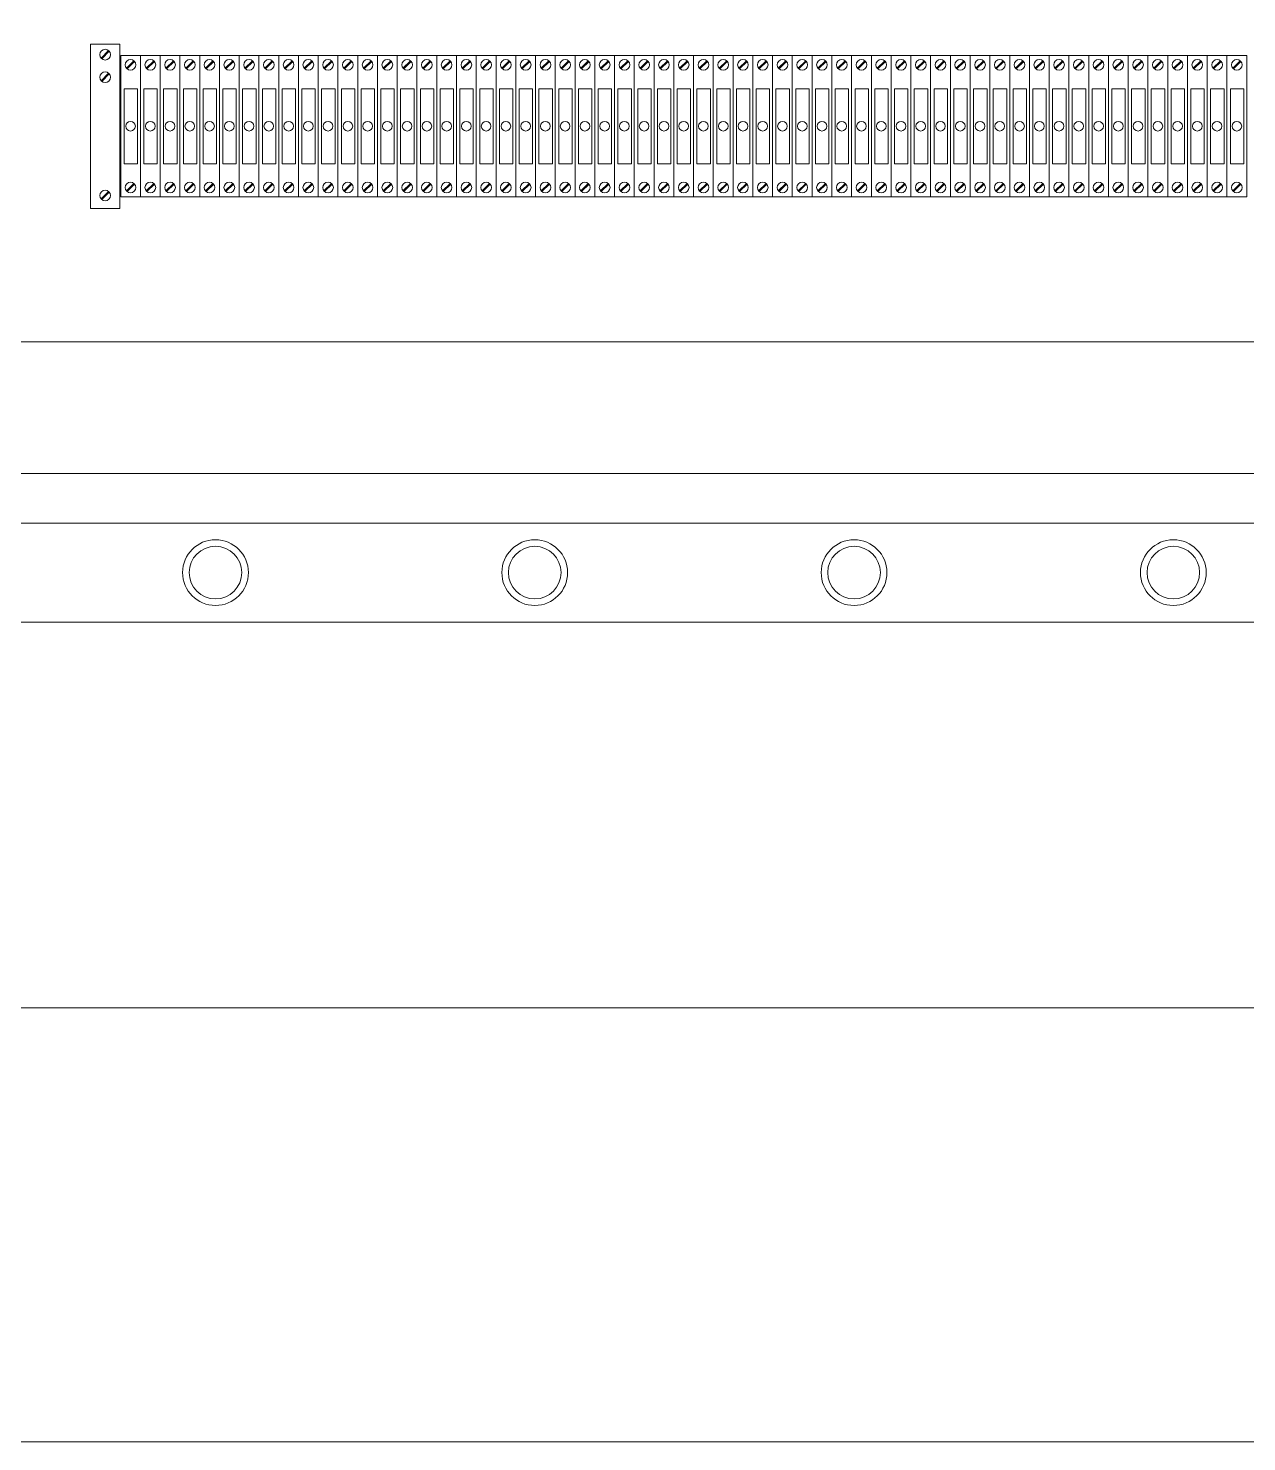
# Model space of a CAD drawing. Header units: millimetres. Extents: x 32721 to 72822, y 57624 to 123188.
# Drawn here: x 37826.9 to 38013.9, y 61252 to 61469.1 of the extents above; entities that cross this region are included whole.
import ezdxf

# ---------------------------------------------------------------- set-up
doc = ezdxf.new("R2010")
doc.units = ezdxf.units.MM
doc.header["$LTSCALE"] = 10
doc.linetypes.add('DASHED', pattern=[0.75, 0.5, -0.25])
for name, color, linetype, lineweight in [('1轮廓实线层', 7, 'Continuous', 18), ('2细线层', 4, 'Continuous', 18), ('图框层', 7, 'Continuous', 18)]:
    doc.layers.add(name, color=color, linetype=linetype, lineweight=lineweight)

msp = doc.modelspace()

# ---------------------------------------------------------------- linework, layer by layer
at = {"layer": '1轮廓实线层', "lineweight": 13}
for p, q in [((37836.39, 61466.67), (37840.94, 61466.67)), ((37836.39, 61441.4), (37836.39, 61466.67)), ((37840.94, 61466.67), (37840.94, 61441.4)), ((37838.03, 61464.51), (37839.19, 61465.67)), ((37838.13, 61464.41), (37839.3, 61465.57)), ((37841.05, 61443.19), (37841.05, 61464.92)), ((37841.05, 61464.92), (37844.08, 61464.92)), ((37841.93, 61462.95), (37843.09, 61464.11)), ((37842.03, 61462.85), (37843.19, 61464.01)), ((37844.08, 61464.92), (37844.08, 61443.19)), ((37844.08, 61464.92), (37847.11, 61464.92)), ((37844.08, 61443.19), (37844.08, 61464.92)), ((37844.96, 61462.95), (37846.13, 61464.11)), ((37845.07, 61462.85), (37846.23, 61464.01)), ((37847.11, 61464.92), (37847.11, 61443.19)), ((37847.11, 61464.92), (37850.14, 61464.92)), ((37847.11, 61443.19), (37847.11, 61464.92)), ((37848, 61462.95), (37849.16, 61464.11)), ((37848.1, 61462.85), (37849.26, 61464.01)), ((37850.14, 61464.92), (37850.14, 61443.19)), ((37850.15, 61464.92), (37853.18, 61464.92)), ((37850.15, 61443.19), (37850.15, 61464.92)), ((37851.03, 61462.95), (37852.19, 61464.11)), ((37851.13, 61462.85), (37852.29, 61464.01)), ((37853.18, 61464.92), (37853.18, 61443.19)), ((37853.18, 61464.92), (37856.21, 61464.92)), ((37853.18, 61443.19), (37853.18, 61464.92)), ((37854.06, 61462.95), (37855.22, 61464.11)), ((37854.17, 61462.85), (37855.33, 61464.01)), ((37856.21, 61464.92), (37856.21, 61443.19)), ((37856.21, 61464.92), (37859.24, 61464.92)), ((37856.21, 61443.19), (37856.21, 61464.92)), ((37857.1, 61462.95), (37858.26, 61464.11)), ((37857.2, 61462.85), (37858.36, 61464.01)), ((37859.24, 61464.92), (37859.24, 61443.19)), ((37859.25, 61464.92), (37862.28, 61464.92)), ((37859.25, 61443.19), (37859.25, 61464.92)), ((37860.13, 61462.95), (37861.29, 61464.11)), ((37860.23, 61462.85), (37861.39, 61464.01)), ((37862.28, 61464.92), (37862.28, 61443.19)), ((37862.28, 61464.92), (37865.31, 61464.92)), ((37862.28, 61443.19), (37862.28, 61464.92)), ((37863.16, 61462.95), (37864.32, 61464.11)), ((37863.26, 61462.85), (37864.43, 61464.01)), ((37865.31, 61464.92), (37865.31, 61443.19)), ((37865.31, 61464.92), (37868.34, 61464.92)), ((37865.31, 61443.19), (37865.31, 61464.92)), ((37866.2, 61462.95), (37867.36, 61464.11)), ((37866.3, 61462.85), (37867.46, 61464.01)), ((37868.34, 61464.92), (37868.34, 61443.19)), ((37868.34, 61464.92), (37871.38, 61464.92)), ((37868.34, 61443.19), (37868.34, 61464.92)), ((37869.23, 61462.95), (37870.39, 61464.11)), ((37869.33, 61462.85), (37870.49, 61464.01)), ((37871.38, 61464.92), (37871.38, 61443.19)), ((37871.38, 61464.92), (37874.41, 61464.92)), ((37871.38, 61443.19), (37871.38, 61464.92)), ((37872.26, 61462.95), (37873.42, 61464.11)), ((37872.36, 61462.85), (37873.53, 61464.01)), ((37874.41, 61464.92), (37874.41, 61443.19)), ((37874.41, 61464.92), (37877.44, 61464.92)), ((37874.41, 61443.19), (37874.41, 61464.92)), ((37875.3, 61462.95), (37876.46, 61464.11)), ((37875.4, 61462.85), (37876.56, 61464.01)), ((37877.44, 61464.92), (37877.44, 61443.19)), ((37877.44, 61464.92), (37880.48, 61464.92)), ((37877.44, 61443.19), (37877.44, 61464.92)), ((37878.33, 61462.95), (37879.49, 61464.11)), ((37878.43, 61462.85), (37879.59, 61464.01)), ((37880.48, 61464.92), (37880.48, 61443.19)), ((37880.48, 61464.92), (37883.51, 61464.92)), ((37880.48, 61443.19), (37880.48, 61464.92)), ((37881.36, 61462.95), (37882.52, 61464.11)), ((37881.46, 61462.85), (37882.63, 61464.01)), ((37883.51, 61464.92), (37883.51, 61443.19)), ((37883.51, 61464.92), (37886.54, 61464.92)), ((37883.51, 61443.19), (37883.51, 61464.92)), ((37884.39, 61462.95), (37885.56, 61464.11)), ((37884.5, 61462.85), (37885.66, 61464.01)), ((37886.54, 61464.92), (37886.54, 61443.19)), ((37886.54, 61464.92), (37889.58, 61464.92)), ((37886.54, 61443.19), (37886.54, 61464.92)), ((37887.43, 61462.95), (37888.59, 61464.11)), ((37887.53, 61462.85), (37888.69, 61464.01)), ((37889.58, 61464.92), (37889.58, 61443.19)), ((37889.58, 61464.92), (37892.61, 61464.92)), ((37889.58, 61443.19), (37889.58, 61464.92)), ((37890.46, 61462.95), (37891.62, 61464.11)), ((37890.56, 61462.85), (37891.72, 61464.01)), ((37892.61, 61464.92), (37892.61, 61443.19)), ((37892.61, 61464.92), (37895.64, 61464.92)), ((37892.61, 61443.19), (37892.61, 61464.92)), ((37893.49, 61462.95), (37894.66, 61464.11)), ((37893.6, 61462.85), (37894.76, 61464.01)), ((37895.64, 61464.92), (37895.64, 61443.19)), ((37895.64, 61464.92), (37898.68, 61464.92)), ((37895.64, 61443.19), (37895.64, 61464.92)), ((37896.53, 61462.95), (37897.69, 61464.11)), ((37896.63, 61462.85), (37897.79, 61464.01)), ((37898.68, 61464.92), (37898.68, 61443.19)), ((37898.68, 61464.92), (37901.71, 61464.92)), ((37898.68, 61443.19), (37898.68, 61464.92)), ((37899.56, 61462.95), (37900.72, 61464.11)), ((37899.66, 61462.85), (37900.82, 61464.01)), ((37901.71, 61464.92), (37901.71, 61443.19)), ((37901.71, 61464.92), (37904.74, 61464.92)), ((37901.71, 61443.19), (37901.71, 61464.92)), ((37902.59, 61462.95), (37903.76, 61464.11)), ((37902.7, 61462.85), (37903.86, 61464.01)), ((37904.74, 61464.92), (37904.74, 61443.19)), ((37904.74, 61464.92), (37907.77, 61464.92)), ((37904.74, 61443.19), (37904.74, 61464.92)), ((37905.63, 61462.95), (37906.79, 61464.11)), ((37905.73, 61462.85), (37906.89, 61464.01)), ((37907.77, 61464.92), (37907.77, 61443.19)), ((37907.78, 61464.92), (37910.81, 61464.92)), ((37907.78, 61443.19), (37907.78, 61464.92)), ((37908.66, 61462.95), (37909.82, 61464.11)), ((37908.76, 61462.85), (37909.92, 61464.01)), ((37910.81, 61464.92), (37910.81, 61443.19)), ((37910.81, 61464.92), (37913.84, 61464.92)), ((37910.81, 61443.19), (37910.81, 61464.92)), ((37911.69, 61462.95), (37912.85, 61464.11)), ((37911.8, 61462.85), (37912.96, 61464.01)), ((37913.84, 61464.92), (37913.84, 61443.19)), ((37913.84, 61464.92), (37916.87, 61464.92)), ((37913.84, 61443.19), (37913.84, 61464.92)), ((37914.73, 61462.95), (37915.89, 61464.11)), ((37914.83, 61462.85), (37915.99, 61464.01)), ((37916.87, 61464.92), (37916.87, 61443.19)), ((37916.87, 61464.92), (37919.91, 61464.92)), ((37916.87, 61443.19), (37916.87, 61464.92)), ((37917.76, 61462.95), (37918.92, 61464.11)), ((37917.86, 61462.85), (37919.02, 61464.01)), ((37919.91, 61464.92), (37919.91, 61443.19)), ((37919.91, 61464.92), (37922.94, 61464.92)), ((37919.91, 61443.19), (37919.91, 61464.92)), ((37920.79, 61462.95), (37921.95, 61464.11)), ((37920.89, 61462.85), (37922.06, 61464.01)), ((37922.94, 61464.92), (37922.94, 61443.19)), ((37922.94, 61464.92), (37925.97, 61464.92)), ((37922.94, 61443.19), (37922.94, 61464.92)), ((37923.83, 61462.95), (37924.99, 61464.11)), ((37923.93, 61462.85), (37925.09, 61464.01)), ((37925.97, 61464.92), (37925.97, 61443.19)), ((37925.97, 61464.92), (37929.01, 61464.92)), ((37925.97, 61443.19), (37925.97, 61464.92)), ((37926.86, 61462.95), (37928.02, 61464.11)), ((37926.96, 61462.85), (37928.12, 61464.01)), ((37929.01, 61464.92), (37929.01, 61443.19)), ((37929.01, 61464.92), (37932.04, 61464.92)), ((37929.01, 61443.19), (37929.01, 61464.92)), ((37929.89, 61462.95), (37931.05, 61464.11)), ((37929.99, 61462.85), (37931.16, 61464.01)), ((37932.04, 61464.92), (37932.04, 61443.19)), ((37932.04, 61464.92), (37935.07, 61464.92)), ((37932.04, 61443.19), (37932.04, 61464.92)), ((37932.93, 61462.95), (37934.09, 61464.11)), ((37933.03, 61462.85), (37934.19, 61464.01)), ((37935.07, 61464.92), (37935.07, 61443.19)), ((37935.07, 61464.92), (37938.11, 61464.92)), ((37935.07, 61443.19), (37935.07, 61464.92)), ((37935.96, 61462.95), (37937.12, 61464.11)), ((37936.06, 61462.85), (37937.22, 61464.01)), ((37938.11, 61464.92), (37938.11, 61443.19)), ((37938.11, 61464.92), (37941.14, 61464.92)), ((37938.11, 61443.19), (37938.11, 61464.92)), ((37938.99, 61462.95), (37940.15, 61464.11)), ((37939.09, 61462.85), (37940.25, 61464.01)), ((37941.14, 61464.92), (37941.14, 61443.19)), ((37941.14, 61464.92), (37944.17, 61464.92)), ((37941.14, 61443.19), (37941.14, 61464.92)), ((37942.02, 61462.95), (37943.19, 61464.11)), ((37942.13, 61462.85), (37943.29, 61464.01)), ((37944.17, 61464.92), (37944.17, 61443.19)), ((37944.17, 61464.92), (37947.21, 61464.92)), ((37944.17, 61443.19), (37944.17, 61464.92)), ((37945.06, 61462.95), (37946.22, 61464.11)), ((37945.16, 61462.85), (37946.32, 61464.01)), ((37947.21, 61464.92), (37947.21, 61443.19)), ((37947.21, 61464.92), (37950.24, 61464.92)), ((37947.21, 61443.19), (37947.21, 61464.92)), ((37948.09, 61462.95), (37949.25, 61464.11)), ((37948.19, 61462.85), (37949.35, 61464.01)), ((37950.24, 61464.92), (37950.24, 61443.19)), ((37950.24, 61464.92), (37953.27, 61464.92)), ((37950.24, 61443.19), (37950.24, 61464.92)), ((37951.12, 61462.95), (37952.29, 61464.11)), ((37951.23, 61462.85), (37952.39, 61464.01)), ((37953.27, 61464.92), (37953.27, 61443.19)), ((37953.27, 61464.92), (37956.31, 61464.92)), ((37953.27, 61443.19), (37953.27, 61464.92)), ((37954.16, 61462.95), (37955.32, 61464.11)), ((37954.26, 61462.85), (37955.42, 61464.01)), ((37956.31, 61464.92), (37956.31, 61443.19)), ((37956.31, 61464.92), (37959.34, 61464.92)), ((37956.31, 61443.19), (37956.31, 61464.92)), ((37957.19, 61462.95), (37958.35, 61464.11)), ((37957.29, 61462.85), (37958.45, 61464.01)), ((37959.34, 61464.92), (37959.34, 61443.19)), ((37959.34, 61464.92), (37962.37, 61464.92)), ((37959.34, 61443.19), (37959.34, 61464.92)), ((37960.22, 61462.95), (37961.39, 61464.11)), ((37960.33, 61462.85), (37961.49, 61464.01)), ((37962.37, 61464.92), (37962.37, 61443.19)), ((37962.37, 61464.92), (37965.4, 61464.92)), ((37962.37, 61443.19), (37962.37, 61464.92)), ((37963.26, 61462.95), (37964.42, 61464.11)), ((37963.36, 61462.85), (37964.52, 61464.01)), ((37965.4, 61464.92), (37965.4, 61443.19)), ((37965.41, 61464.92), (37968.44, 61464.92)), ((37965.41, 61443.19), (37965.41, 61464.92)), ((37966.29, 61462.95), (37967.45, 61464.11)), ((37966.39, 61462.85), (37967.55, 61464.01)), ((37968.44, 61464.92), (37968.44, 61443.19)), ((37968.44, 61464.92), (37971.47, 61464.92)), ((37968.44, 61443.19), (37968.44, 61464.92)), ((37969.32, 61462.95), (37970.48, 61464.11)), ((37969.42, 61462.85), (37970.59, 61464.01)), ((37971.47, 61464.92), (37971.47, 61443.19)), ((37971.47, 61464.92), (37974.5, 61464.92)), ((37971.47, 61443.19), (37971.47, 61464.92)), ((37972.36, 61462.95), (37973.52, 61464.11)), ((37972.46, 61462.85), (37973.62, 61464.01)), ((37974.5, 61464.92), (37974.5, 61443.19)), ((37974.5, 61464.92), (37977.54, 61464.92)), ((37974.5, 61443.19), (37974.5, 61464.92)), ((37975.39, 61462.95), (37976.55, 61464.11)), ((37975.49, 61462.85), (37976.65, 61464.01)), ((37977.54, 61464.92), (37977.54, 61443.19)), ((37977.54, 61464.92), (37980.57, 61464.92)), ((37977.54, 61443.19), (37977.54, 61464.92)), ((37978.42, 61462.95), (37979.58, 61464.11)), ((37978.52, 61462.85), (37979.69, 61464.01)), ((37980.57, 61464.92), (37980.57, 61443.19)), ((37980.57, 61464.92), (37983.6, 61464.92)), ((37980.57, 61443.19), (37980.57, 61464.92)), ((37981.46, 61462.95), (37982.62, 61464.11)), ((37981.56, 61462.85), (37982.72, 61464.01)), ((37983.6, 61464.92), (37983.6, 61443.19)), ((37983.6, 61464.92), (37986.64, 61464.92)), ((37983.6, 61443.19), (37983.6, 61464.92)), ((37984.49, 61462.95), (37985.65, 61464.11)), ((37984.59, 61462.85), (37985.75, 61464.01)), ((37986.64, 61464.92), (37986.64, 61443.19)), ((37986.64, 61464.92), (37989.67, 61464.92)), ((37986.64, 61443.19), (37986.64, 61464.92)), ((37987.52, 61462.95), (37988.68, 61464.11)), ((37987.62, 61462.85), (37988.79, 61464.01)), ((37989.67, 61464.92), (37989.67, 61443.19)), ((37989.67, 61464.92), (37992.7, 61464.92)), ((37989.67, 61443.19), (37989.67, 61464.92)), ((37990.56, 61462.95), (37991.72, 61464.11)), ((37990.66, 61462.85), (37991.82, 61464.01)), ((37992.7, 61464.92), (37992.7, 61443.19)), ((37992.7, 61464.92), (37995.74, 61464.92)), ((37992.7, 61443.19), (37992.7, 61464.92)), ((37993.59, 61462.95), (37994.75, 61464.11)), ((37993.69, 61462.85), (37994.85, 61464.01)), ((37995.74, 61464.92), (37995.74, 61443.19)), ((37995.74, 61464.92), (37998.77, 61464.92)), ((37995.74, 61443.19), (37995.74, 61464.92)), ((37996.62, 61462.95), (37997.78, 61464.11)), ((37996.72, 61462.85), (37997.88, 61464.01)), ((37998.77, 61464.92), (37998.77, 61443.19)), ((37998.77, 61464.92), (38001.8, 61464.92)), ((37998.77, 61443.19), (37998.77, 61464.92)), ((37999.65, 61462.95), (38000.82, 61464.11)), ((37999.76, 61462.85), (38000.92, 61464.01)), ((38001.8, 61464.92), (38001.8, 61443.19)), ((38001.8, 61464.92), (38004.84, 61464.92)), ((38001.8, 61443.19), (38001.8, 61464.92)), ((38002.69, 61462.95), (38003.85, 61464.11)), ((38002.79, 61462.85), (38003.95, 61464.01)), ((38004.84, 61464.92), (38004.84, 61443.19)), ((38004.84, 61464.92), (38007.87, 61464.92)), ((38004.84, 61443.19), (38004.84, 61464.92)), ((38005.72, 61462.95), (38006.88, 61464.11)), ((38005.82, 61462.85), (38006.98, 61464.01)), ((38007.87, 61464.92), (38007.87, 61443.19)), ((38007.87, 61464.92), (38010.9, 61464.92)), ((38007.87, 61443.19), (38007.87, 61464.92)), ((38008.75, 61462.95), (38009.92, 61464.11)), ((38008.86, 61462.85), (38010.02, 61464.01)), ((38010.9, 61464.92), (38010.9, 61443.19)), ((38010.9, 61464.92), (38013.93, 61464.92)), ((38010.9, 61443.19), (38010.9, 61464.92)), ((38011.79, 61462.95), (38012.95, 61464.11)), ((38011.89, 61462.85), (38013.05, 61464.01)), ((38013.93, 61464.92), (38013.93, 61443.19)), ((37838.03, 61461.04), (37839.19, 61462.2)), ((37838.13, 61460.93), (37839.3, 61462.09)), ((37841.93, 61444.1), (37843.09, 61445.26)), ((37842.03, 61444), (37843.19, 61445.16)), ((37844.96, 61444.1), (37846.13, 61445.26)), ((37845.07, 61444), (37846.23, 61445.16)), ((37848, 61444.1), (37849.16, 61445.26)), ((37848.1, 61444), (37849.26, 61445.16)), ((37851.03, 61444.1), (37852.19, 61445.26)), ((37851.13, 61444), (37852.29, 61445.16)), ((37854.06, 61444.1), (37855.22, 61445.26)), ((37854.17, 61444), (37855.33, 61445.16)), ((37857.1, 61444.1), (37858.26, 61445.26)), ((37857.2, 61444), (37858.36, 61445.16)), ((37860.13, 61444.1), (37861.29, 61445.26)), ((37860.23, 61444), (37861.39, 61445.16)), ((37863.16, 61444.1), (37864.32, 61445.26)), ((37863.26, 61444), (37864.43, 61445.16)), ((37866.2, 61444.1), (37867.36, 61445.26)), ((37866.3, 61444), (37867.46, 61445.16)), ((37869.23, 61444.1), (37870.39, 61445.26)), ((37869.33, 61444), (37870.49, 61445.16)), ((37872.26, 61444.1), (37873.42, 61445.26)), ((37872.36, 61444), (37873.53, 61445.16)), ((37875.3, 61444.1), (37876.46, 61445.26)), ((37875.4, 61444), (37876.56, 61445.16)), ((37878.33, 61444.1), (37879.49, 61445.26)), ((37878.43, 61444), (37879.59, 61445.16)), ((37881.36, 61444.1), (37882.52, 61445.26)), ((37881.46, 61444), (37882.63, 61445.16)), ((37884.39, 61444.1), (37885.56, 61445.26)), ((37884.5, 61444), (37885.66, 61445.16)), ((37887.43, 61444.1), (37888.59, 61445.26)), ((37887.53, 61444), (37888.69, 61445.16)), ((37890.46, 61444.1), (37891.62, 61445.26)), ((37890.56, 61444), (37891.72, 61445.16)), ((37893.49, 61444.1), (37894.66, 61445.26)), ((37893.6, 61444), (37894.76, 61445.16)), ((37896.53, 61444.1), (37897.69, 61445.26)), ((37896.63, 61444), (37897.79, 61445.16)), ((37899.56, 61444.1), (37900.72, 61445.26)), ((37899.66, 61444), (37900.82, 61445.16)), ((37902.59, 61444.1), (37903.76, 61445.26)), ((37902.7, 61444), (37903.86, 61445.16)), ((37905.63, 61444.1), (37906.79, 61445.26)), ((37905.73, 61444), (37906.89, 61445.16)), ((37908.66, 61444.1), (37909.82, 61445.26)), ((37908.76, 61444), (37909.92, 61445.16)), ((37911.69, 61444.1), (37912.85, 61445.26)), ((37911.8, 61444), (37912.96, 61445.16)), ((37914.73, 61444.1), (37915.89, 61445.26)), ((37914.83, 61444), (37915.99, 61445.16)), ((37917.76, 61444.1), (37918.92, 61445.26)), ((37917.86, 61444), (37919.02, 61445.16)), ((37920.79, 61444.1), (37921.95, 61445.26)), ((37920.89, 61444), (37922.06, 61445.16)), ((37923.83, 61444.1), (37924.99, 61445.26)), ((37923.93, 61444), (37925.09, 61445.16)), ((37926.86, 61444.1), (37928.02, 61445.26)), ((37926.96, 61444), (37928.12, 61445.16)), ((37929.89, 61444.1), (37931.05, 61445.26)), ((37929.99, 61444), (37931.16, 61445.16)), ((37932.93, 61444.1), (37934.09, 61445.26)), ((37933.03, 61444), (37934.19, 61445.16)), ((37935.96, 61444.1), (37937.12, 61445.26)), ((37936.06, 61444), (37937.22, 61445.16)), ((37938.99, 61444.1), (37940.15, 61445.26)), ((37939.09, 61444), (37940.25, 61445.16)), ((37942.02, 61444.1), (37943.19, 61445.26)), ((37942.13, 61444), (37943.29, 61445.16)), ((37945.06, 61444.1), (37946.22, 61445.26)), ((37945.16, 61444), (37946.32, 61445.16)), ((37948.09, 61444.1), (37949.25, 61445.26)), ((37948.19, 61444), (37949.35, 61445.16)), ((37951.12, 61444.1), (37952.29, 61445.26)), ((37951.23, 61444), (37952.39, 61445.16)), ((37954.16, 61444.1), (37955.32, 61445.26)), ((37954.26, 61444), (37955.42, 61445.16)), ((37957.19, 61444.1), (37958.35, 61445.26)), ((37957.29, 61444), (37958.45, 61445.16)), ((37960.22, 61444.1), (37961.39, 61445.26)), ((37960.33, 61444), (37961.49, 61445.16)), ((37963.26, 61444.1), (37964.42, 61445.26)), ((37963.36, 61444), (37964.52, 61445.16)), ((37966.29, 61444.1), (37967.45, 61445.26)), ((37966.39, 61444), (37967.55, 61445.16)), ((37969.32, 61444.1), (37970.48, 61445.26)), ((37969.42, 61444), (37970.59, 61445.16)), ((37972.36, 61444.1), (37973.52, 61445.26)), ((37972.46, 61444), (37973.62, 61445.16)), ((37975.39, 61444.1), (37976.55, 61445.26)), ((37975.49, 61444), (37976.65, 61445.16)), ((37978.42, 61444.1), (37979.58, 61445.26)), ((37978.52, 61444), (37979.69, 61445.16)), ((37981.46, 61444.1), (37982.62, 61445.26)), ((37981.56, 61444), (37982.72, 61445.16)), ((37984.49, 61444.1), (37985.65, 61445.26)), ((37984.59, 61444), (37985.75, 61445.16)), ((37987.52, 61444.1), (37988.68, 61445.26)), ((37987.62, 61444), (37988.79, 61445.16)), ((37990.56, 61444.1), (37991.72, 61445.26)), ((37990.66, 61444), (37991.82, 61445.16)), ((37993.59, 61444.1), (37994.75, 61445.26)), ((37993.69, 61444), (37994.85, 61445.16)), ((37996.62, 61444.1), (37997.78, 61445.26)), ((37996.72, 61444), (37997.88, 61445.16)), ((37999.65, 61444.1), (38000.82, 61445.26)), ((37999.76, 61444), (38000.92, 61445.16)), ((38002.69, 61444.1), (38003.85, 61445.26)), ((38002.79, 61444), (38003.95, 61445.16)), ((38005.72, 61444.1), (38006.88, 61445.26)), ((38005.82, 61444), (38006.98, 61445.16)), ((38008.75, 61444.1), (38009.92, 61445.26)), ((38008.86, 61444), (38010.02, 61445.16)), ((38011.79, 61444.1), (38012.95, 61445.26)), ((38011.89, 61444), (38013.05, 61445.16)), ((37838.03, 61442.87), (37839.19, 61444.03)), ((37838.13, 61442.77), (37839.3, 61443.93)), ((37844.08, 61443.19), (37841.05, 61443.19)), ((37847.11, 61443.19), (37844.08, 61443.19)), ((37850.14, 61443.19), (37847.11, 61443.19)), ((37853.18, 61443.19), (37850.15, 61443.19)), ((37856.21, 61443.19), (37853.18, 61443.19)), ((37859.24, 61443.19), (37856.21, 61443.19)), ((37862.28, 61443.19), (37859.25, 61443.19)), ((37865.31, 61443.19), (37862.28, 61443.19)), ((37868.34, 61443.19), (37865.31, 61443.19)), ((37871.38, 61443.19), (37868.34, 61443.19)), ((37874.41, 61443.19), (37871.38, 61443.19)), ((37877.44, 61443.19), (37874.41, 61443.19)), ((37880.48, 61443.19), (37877.44, 61443.19)), ((37883.51, 61443.19), (37880.48, 61443.19)), ((37886.54, 61443.19), (37883.51, 61443.19)), ((37889.58, 61443.19), (37886.54, 61443.19)), ((37892.61, 61443.19), (37889.58, 61443.19)), ((37895.64, 61443.19), (37892.61, 61443.19)), ((37898.68, 61443.19), (37895.64, 61443.19)), ((37901.71, 61443.19), (37898.68, 61443.19)), ((37904.74, 61443.19), (37901.71, 61443.19)), ((37907.77, 61443.19), (37904.74, 61443.19)), ((37910.81, 61443.19), (37907.78, 61443.19)), ((37913.84, 61443.19), (37910.81, 61443.19)), ((37916.87, 61443.19), (37913.84, 61443.19)), ((37919.91, 61443.19), (37916.87, 61443.19)), ((37922.94, 61443.19), (37919.91, 61443.19)), ((37925.97, 61443.19), (37922.94, 61443.19)), ((37929.01, 61443.19), (37925.97, 61443.19)), ((37932.04, 61443.19), (37929.01, 61443.19)), ((37935.07, 61443.19), (37932.04, 61443.19)), ((37938.11, 61443.19), (37935.07, 61443.19)), ((37941.14, 61443.19), (37938.11, 61443.19)), ((37944.17, 61443.19), (37941.14, 61443.19)), ((37947.21, 61443.19), (37944.17, 61443.19)), ((37950.24, 61443.19), (37947.21, 61443.19)), ((37953.27, 61443.19), (37950.24, 61443.19)), ((37956.31, 61443.19), (37953.27, 61443.19)), ((37959.34, 61443.19), (37956.31, 61443.19)), ((37962.37, 61443.19), (37959.34, 61443.19)), ((37965.4, 61443.19), (37962.37, 61443.19)), ((37968.44, 61443.19), (37965.41, 61443.19)), ((37971.47, 61443.19), (37968.44, 61443.19)), ((37974.5, 61443.19), (37971.47, 61443.19)), ((37977.54, 61443.19), (37974.5, 61443.19)), ((37980.57, 61443.19), (37977.54, 61443.19)), ((37983.6, 61443.19), (37980.57, 61443.19)), ((37986.64, 61443.19), (37983.6, 61443.19)), ((37989.67, 61443.19), (37986.64, 61443.19)), ((37992.7, 61443.19), (37989.67, 61443.19)), ((37995.74, 61443.19), (37992.7, 61443.19)), ((37998.77, 61443.19), (37995.74, 61443.19)), ((38001.8, 61443.19), (37998.77, 61443.19)), ((38004.84, 61443.19), (38001.8, 61443.19)), ((38007.87, 61443.19), (38004.84, 61443.19)), ((38010.9, 61443.19), (38007.87, 61443.19)), ((38013.93, 61443.19), (38010.9, 61443.19)), ((37840.94, 61441.4), (37836.39, 61441.4))]:
    msp.add_line(p, q, dxfattribs=at)
at = {"layer": '1轮廓实线层'}
for p, q in [((38189.78, 61420.91), (37814.03, 61420.91)), ((38391.94, 61420.91), (37814.03, 61420.91)), ((38412.16, 61400.7), (37793.82, 61400.7)), ((37964.81, 61400.7), (37924.38, 61400.7)), ((37768.4, 61393.06), (38437.57, 61393.06)), ((37754.01, 61377.89), (38453.5, 61377.89))]:
    msp.add_line(p, q, dxfattribs=at)
at = {"layer": '1轮廓实线层', "linetype": 'DASHED'}
msp.add_lwpolyline([(37616.2, 62184.8), (38552.14, 62184.8), (38552.14, 61318.65), (37616.2, 61318.65)], close=True, dxfattribs=at)
at = {"layer": '1轮廓实线层', "lineweight": 13}
for points in [[(37841.57, 61459.78), (37843.63, 61459.78), (37843.63, 61448.28), (37841.57, 61448.28)], [(37844.6, 61459.78), (37846.66, 61459.78), (37846.66, 61448.28), (37844.6, 61448.28)], [(37847.64, 61459.78), (37849.7, 61459.78), (37849.7, 61448.28), (37847.64, 61448.28)], [(37850.67, 61459.78), (37852.73, 61459.78), (37852.73, 61448.28), (37850.67, 61448.28)], [(37853.7, 61459.78), (37855.76, 61459.78), (37855.76, 61448.28), (37853.7, 61448.28)], [(37856.73, 61459.78), (37858.8, 61459.78), (37858.8, 61448.28), (37856.73, 61448.28)], [(37859.77, 61459.78), (37861.83, 61459.78), (37861.83, 61448.28), (37859.77, 61448.28)], [(37862.8, 61459.78), (37864.86, 61459.78), (37864.86, 61448.28), (37862.8, 61448.28)], [(37865.83, 61459.78), (37867.9, 61459.78), (37867.9, 61448.28), (37865.83, 61448.28)], [(37868.87, 61459.78), (37870.93, 61459.78), (37870.93, 61448.28), (37868.87, 61448.28)], [(37871.9, 61459.78), (37873.96, 61459.78), (37873.96, 61448.28), (37871.9, 61448.28)], [(37874.93, 61459.78), (37877, 61459.78), (37877, 61448.28), (37874.93, 61448.28)], [(37877.97, 61459.78), (37880.03, 61459.78), (37880.03, 61448.28), (37877.97, 61448.28)], [(37881, 61459.78), (37883.06, 61459.78), (37883.06, 61448.28), (37881, 61448.28)], [(37884.03, 61459.78), (37886.1, 61459.78), (37886.1, 61448.28), (37884.03, 61448.28)], [(37887.07, 61459.78), (37889.13, 61459.78), (37889.13, 61448.28), (37887.07, 61448.28)], [(37890.1, 61459.78), (37892.16, 61459.78), (37892.16, 61448.28), (37890.1, 61448.28)], [(37893.13, 61459.78), (37895.19, 61459.78), (37895.19, 61448.28), (37893.13, 61448.28)], [(37896.17, 61459.78), (37898.23, 61459.78), (37898.23, 61448.28), (37896.17, 61448.28)], [(37899.2, 61459.78), (37901.26, 61459.78), (37901.26, 61448.28), (37899.2, 61448.28)], [(37902.23, 61459.78), (37904.29, 61459.78), (37904.29, 61448.28), (37902.23, 61448.28)], [(37905.27, 61459.78), (37907.33, 61459.78), (37907.33, 61448.28), (37905.27, 61448.28)], [(37908.3, 61459.78), (37910.36, 61459.78), (37910.36, 61448.28), (37908.3, 61448.28)], [(37911.33, 61459.78), (37913.39, 61459.78), (37913.39, 61448.28), (37911.33, 61448.28)], [(37914.36, 61459.78), (37916.43, 61459.78), (37916.43, 61448.28), (37914.36, 61448.28)], [(37917.4, 61459.78), (37919.46, 61459.78), (37919.46, 61448.28), (37917.4, 61448.28)], [(37920.43, 61459.78), (37922.49, 61459.78), (37922.49, 61448.28), (37920.43, 61448.28)], [(37923.46, 61459.78), (37925.53, 61459.78), (37925.53, 61448.28), (37923.46, 61448.28)], [(37926.5, 61459.78), (37928.56, 61459.78), (37928.56, 61448.28), (37926.5, 61448.28)], [(37929.53, 61459.78), (37931.59, 61459.78), (37931.59, 61448.28), (37929.53, 61448.28)], [(37932.56, 61459.78), (37934.63, 61459.78), (37934.63, 61448.28), (37932.56, 61448.28)], [(37935.6, 61459.78), (37937.66, 61459.78), (37937.66, 61448.28), (37935.6, 61448.28)], [(37938.63, 61459.78), (37940.69, 61459.78), (37940.69, 61448.28), (37938.63, 61448.28)], [(37941.66, 61459.78), (37943.73, 61459.78), (37943.73, 61448.28), (37941.66, 61448.28)], [(37944.7, 61459.78), (37946.76, 61459.78), (37946.76, 61448.28), (37944.7, 61448.28)], [(37947.73, 61459.78), (37949.79, 61459.78), (37949.79, 61448.28), (37947.73, 61448.28)], [(37950.76, 61459.78), (37952.82, 61459.78), (37952.82, 61448.28), (37950.76, 61448.28)], [(37953.8, 61459.78), (37955.86, 61459.78), (37955.86, 61448.28), (37953.8, 61448.28)], [(37956.83, 61459.78), (37958.89, 61459.78), (37958.89, 61448.28), (37956.83, 61448.28)], [(37959.86, 61459.78), (37961.92, 61459.78), (37961.92, 61448.28), (37959.86, 61448.28)], [(37962.89, 61459.78), (37964.96, 61459.78), (37964.96, 61448.28), (37962.89, 61448.28)], [(37965.93, 61459.78), (37967.99, 61459.78), (37967.99, 61448.28), (37965.93, 61448.28)], [(37968.96, 61459.78), (37971.02, 61459.78), (37971.02, 61448.28), (37968.96, 61448.28)], [(37971.99, 61459.78), (37974.06, 61459.78), (37974.06, 61448.28), (37971.99, 61448.28)], [(37975.03, 61459.78), (37977.09, 61459.78), (37977.09, 61448.28), (37975.03, 61448.28)], [(37978.06, 61459.78), (37980.12, 61459.78), (37980.12, 61448.28), (37978.06, 61448.28)], [(37981.09, 61459.78), (37983.16, 61459.78), (37983.16, 61448.28), (37981.09, 61448.28)], [(37984.13, 61459.78), (37986.19, 61459.78), (37986.19, 61448.28), (37984.13, 61448.28)], [(37987.16, 61459.78), (37989.22, 61459.78), (37989.22, 61448.28), (37987.16, 61448.28)], [(37990.19, 61459.78), (37992.26, 61459.78), (37992.26, 61448.28), (37990.19, 61448.28)], [(37993.23, 61459.78), (37995.29, 61459.78), (37995.29, 61448.28), (37993.23, 61448.28)], [(37996.26, 61459.78), (37998.32, 61459.78), (37998.32, 61448.28), (37996.26, 61448.28)], [(37999.29, 61459.78), (38001.35, 61459.78), (38001.35, 61448.28), (37999.29, 61448.28)], [(38002.33, 61459.78), (38004.39, 61459.78), (38004.39, 61448.28), (38002.33, 61448.28)], [(38005.36, 61459.78), (38007.42, 61459.78), (38007.42, 61448.28), (38005.36, 61448.28)], [(38008.39, 61459.78), (38010.45, 61459.78), (38010.45, 61448.28), (38008.39, 61448.28)], [(38011.43, 61459.78), (38013.49, 61459.78), (38013.49, 61448.28), (38011.43, 61448.28)]]:
    msp.add_lwpolyline(points, close=True, dxfattribs=at)
for centre, radius in [((37838.66, 61465.04), 0.821), ((37842.56, 61463.48), 0.821), ((37845.6, 61463.48), 0.821), ((37848.63, 61463.48), 0.821), ((37851.66, 61463.48), 0.821), ((37854.69, 61463.48), 0.821), ((37857.73, 61463.48), 0.821), ((37860.76, 61463.48), 0.821), ((37863.79, 61463.48), 0.821), ((37866.83, 61463.48), 0.821), ((37869.86, 61463.48), 0.821), ((37872.89, 61463.48), 0.821), ((37875.93, 61463.48), 0.821), ((37878.96, 61463.48), 0.821), ((37881.99, 61463.48), 0.821), ((37885.03, 61463.48), 0.821), ((37888.06, 61463.48), 0.821), ((37891.09, 61463.48), 0.821), ((37894.13, 61463.48), 0.821), ((37897.16, 61463.48), 0.821), ((37900.19, 61463.48), 0.821), ((37903.23, 61463.48), 0.821), ((37906.26, 61463.48), 0.821), ((37909.29, 61463.48), 0.821), ((37912.32, 61463.48), 0.821), ((37915.36, 61463.48), 0.821), ((37918.39, 61463.48), 0.821), ((37921.42, 61463.48), 0.821), ((37924.46, 61463.48), 0.821), ((37927.49, 61463.48), 0.821), ((37930.52, 61463.48), 0.821), ((37933.56, 61463.48), 0.821), ((37936.59, 61463.48), 0.821), ((37939.62, 61463.48), 0.821), ((37942.66, 61463.48), 0.821), ((37945.69, 61463.48), 0.821), ((37948.72, 61463.48), 0.821), ((37951.76, 61463.48), 0.821), ((37954.79, 61463.48), 0.821), ((37957.82, 61463.48), 0.821), ((37960.86, 61463.48), 0.821), ((37963.89, 61463.48), 0.821), ((37966.92, 61463.48), 0.821), ((37969.95, 61463.48), 0.821), ((37972.99, 61463.48), 0.821), ((37976.02, 61463.48), 0.821), ((37979.05, 61463.48), 0.821), ((37982.09, 61463.48), 0.821), ((37985.12, 61463.48), 0.821), ((37988.15, 61463.48), 0.821), ((37991.19, 61463.48), 0.821), ((37994.22, 61463.48), 0.821), ((37997.25, 61463.48), 0.821), ((38000.29, 61463.48), 0.821), ((38003.32, 61463.48), 0.821), ((38006.35, 61463.48), 0.821), ((38009.39, 61463.48), 0.821), ((38012.42, 61463.48), 0.821), ((37838.66, 61461.57), 0.821), ((37842.56, 61454.05), 0.742), ((37845.6, 61454.05), 0.742), ((37848.63, 61454.05), 0.742), ((37851.66, 61454.05), 0.742), ((37854.69, 61454.05), 0.742), ((37857.73, 61454.05), 0.742), ((37860.76, 61454.05), 0.742), ((37863.79, 61454.05), 0.742), ((37866.83, 61454.05), 0.742), ((37869.86, 61454.05), 0.742), ((37872.89, 61454.05), 0.742), ((37875.93, 61454.05), 0.742), ((37878.96, 61454.05), 0.742), ((37881.99, 61454.05), 0.742), ((37885.03, 61454.05), 0.742), ((37888.06, 61454.05), 0.742), ((37891.09, 61454.05), 0.742), ((37894.13, 61454.05), 0.742), ((37897.16, 61454.05), 0.742), ((37900.19, 61454.05), 0.742), ((37903.23, 61454.05), 0.742), ((37906.26, 61454.05), 0.742), ((37909.29, 61454.05), 0.742), ((37912.32, 61454.05), 0.742), ((37915.36, 61454.05), 0.742), ((37918.39, 61454.05), 0.742), ((37921.42, 61454.05), 0.742), ((37924.46, 61454.05), 0.742), ((37927.49, 61454.05), 0.742), ((37930.52, 61454.05), 0.742), ((37933.56, 61454.05), 0.742), ((37936.59, 61454.05), 0.742), ((37939.62, 61454.05), 0.742), ((37942.66, 61454.05), 0.742), ((37945.69, 61454.05), 0.742), ((37948.72, 61454.05), 0.742), ((37951.76, 61454.05), 0.742), ((37954.79, 61454.05), 0.742), ((37957.82, 61454.05), 0.742), ((37960.86, 61454.05), 0.742), ((37963.89, 61454.05), 0.742), ((37966.92, 61454.05), 0.742), ((37969.95, 61454.05), 0.742), ((37972.99, 61454.05), 0.742), ((37976.02, 61454.05), 0.742), ((37979.05, 61454.05), 0.742), ((37982.09, 61454.05), 0.742), ((37985.12, 61454.05), 0.742), ((37988.15, 61454.05), 0.742), ((37991.19, 61454.05), 0.742), ((37994.22, 61454.05), 0.742), ((37997.25, 61454.05), 0.742), ((38000.29, 61454.05), 0.742), ((38003.32, 61454.05), 0.742), ((38006.35, 61454.05), 0.742), ((38009.39, 61454.05), 0.742), ((38012.42, 61454.05), 0.742), ((37842.56, 61444.63), 0.821), ((37845.6, 61444.63), 0.821), ((37848.63, 61444.63), 0.821), ((37851.66, 61444.63), 0.821), ((37854.69, 61444.63), 0.821), ((37857.73, 61444.63), 0.821), ((37860.76, 61444.63), 0.821), ((37863.79, 61444.63), 0.821), ((37866.83, 61444.63), 0.821), ((37869.86, 61444.63), 0.821), ((37872.89, 61444.63), 0.821), ((37875.93, 61444.63), 0.821), ((37878.96, 61444.63), 0.821), ((37881.99, 61444.63), 0.821), ((37885.03, 61444.63), 0.821), ((37888.06, 61444.63), 0.821), ((37891.09, 61444.63), 0.821), ((37894.13, 61444.63), 0.821), ((37897.16, 61444.63), 0.821), ((37900.19, 61444.63), 0.821), ((37903.23, 61444.63), 0.821), ((37906.26, 61444.63), 0.821), ((37909.29, 61444.63), 0.821), ((37912.32, 61444.63), 0.821), ((37915.36, 61444.63), 0.821), ((37918.39, 61444.63), 0.821), ((37921.42, 61444.63), 0.821), ((37924.46, 61444.63), 0.821), ((37927.49, 61444.63), 0.821), ((37930.52, 61444.63), 0.821), ((37933.56, 61444.63), 0.821), ((37936.59, 61444.63), 0.821), ((37939.62, 61444.63), 0.821), ((37942.66, 61444.63), 0.821), ((37945.69, 61444.63), 0.821), ((37948.72, 61444.63), 0.821), ((37951.76, 61444.63), 0.821), ((37954.79, 61444.63), 0.821), ((37957.82, 61444.63), 0.821), ((37960.86, 61444.63), 0.821), ((37963.89, 61444.63), 0.821), ((37966.92, 61444.63), 0.821), ((37969.95, 61444.63), 0.821), ((37972.99, 61444.63), 0.821), ((37976.02, 61444.63), 0.821), ((37979.05, 61444.63), 0.821), ((37982.09, 61444.63), 0.821), ((37985.12, 61444.63), 0.821), ((37988.15, 61444.63), 0.821), ((37991.19, 61444.63), 0.821), ((37994.22, 61444.63), 0.821), ((37997.25, 61444.63), 0.821), ((38000.29, 61444.63), 0.821), ((38003.32, 61444.63), 0.821), ((38006.35, 61444.63), 0.821), ((38009.39, 61444.63), 0.821), ((38012.42, 61444.63), 0.821), ((37838.66, 61443.4), 0.821)]:
    msp.add_circle(centre, radius, dxfattribs=at)
at = {"layer": '1轮廓实线层'}
for centre, radius in [((37855.6, 61385.48), 5.05), ((37904.62, 61385.48), 5.05), ((37953.65, 61385.48), 5.05), ((38002.67, 61385.48), 5.05), ((37855.6, 61385.48), 4.04), ((37904.62, 61385.48), 4.04), ((37953.65, 61385.48), 4.04), ((38002.67, 61385.48), 4.04)]:
    msp.add_circle(centre, radius, dxfattribs=at)
at = {"layer": '2细线层'}
msp.add_line((41409.53, 61251.98), (37449.53, 61251.98), dxfattribs=at)
at = {"layer": '图框层'}
msp.add_line((37616.2, 61318.65), (41342.86, 61318.65), dxfattribs=at)

doc.saveas('drawing.dxf')
